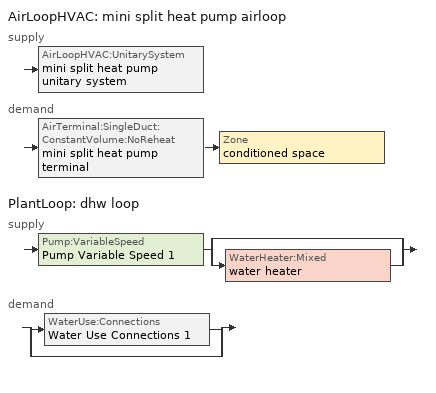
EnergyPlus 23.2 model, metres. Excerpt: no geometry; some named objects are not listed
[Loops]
AirLoopHVAC 'mini split heat pump airloop'
 supply: AirLoopHVAC:UnitarySystem 'mini split heat pump unitary system'
 demand: AirTerminal:SingleDuct:ConstantVolume:NoReheat 'mini split heat pump terminal' > Zone 'conditioned space'
PlantLoop 'dhw loop'
 supply: Pump:VariableSpeed 'Pump Variable Speed 1' > split
  | bypass
  | WaterHeater:Mixed 'water heater'
 demand: split
  | WaterUse:Connections 'Water Use Connections 1'
  | bypass
[ZoneControl:Thermostat]
conditioned space Thermostat: Zone or ZoneList=conditioned space; Control Type Schedule=conditioned space Thermostat Schedule; Control 1=conditioned space temperature setpoint; Temperature Difference Between Cutout And Setpoint {deltaC}=0
[ThermostatSetpoint:DualSetpoint]
conditioned space temperature setpoint: Heating Setpoint Temperature Schedule=heating setpoint; Cooling Setpoint Temperature Schedule=cooling setpoint
[AirTerminal:SingleDuct:ConstantVolume:NoReheat]
mini split heat pump terminal: Availability Schedule=Always On Discrete; Maximum Air Flow Rate {m3/s}=0.12129
[Zone equipment]
conditioned space: mini split heat pump terminal
[AirLoopHVAC]
mini split heat pump airloop: Design Supply Air Flow Rate {m3/s}=0.12129; Design Return Air Flow Fraction of Supply Air Flow=1
[Sizing:System]
mini split heat pump airloop: Type of Load to Size On=Sensible; Design Outdoor Air Flow Rate {m3/s}=Autosize; Central Heating Maximum System Air Flow Ratio=0.3; Preheat Design Temperature {C}=7; Preheat Design Humidity Ratio {kgWater/kgDryAir}=0.008; Precool Design Temperature {C}=12.8; Precool Design Humidity Ratio {kgWater/kgDryAir}=0.008; Central Cooling Design Supply Air Temperature {C}=12.8; Central Heating Design Supply Air Temperature {C}=16.7; Type of Zone Sum to Use=NonCoincident; 100% Outdoor Air in Cooling=Yes; 100% Outdoor Air in Heating=Yes; Central Cooling Design Supply Air Humidity Ratio {kgWater/kgDryAir}=0.0085; Central Heating Design Supply Air Humidity Ratio {kgWater/kgDryAir}=0.008; Cooling Supply Air Flow Rate Method=DesignDay; Cooling Supply Air Flow Rate {m3/s}=0; Cooling Supply Air Flow Rate Per Floor Area {m3/s-m2}=0.00996765; Cooling Fraction of Autosized Cooling Supply Air Flow Rate=1; Cooling Supply Air Flow Rate Per Unit Cooling Capacity {m3/s-W}=3.94755e-05; Heating Supply Air Flow Rate Method=DesignDay; Heating Supply Air Flow Rate {m3/s}=0; Heating Supply Air Flow Rate Per Floor Area {m3/s-m2}=0.00996765; Heating Fraction of Autosized Heating Supply Air Flow Rate=1; Heating Fraction of Autosized Cooling Supply Air Flow Rate=1; Heating Supply Air Flow Rate Per Unit Heating Capacity {m3/s-W}=3.15882e-05; System Outdoor Air Method=ZoneSum; Zone Maximum Outdoor Air Fraction=1; Cooling Design Capacity Method=CoolingDesignCapacity; Cooling Design Capacity {W}=Autosize; Cooling Design Capacity Per Floor Area {W/m2}=234.7; Fraction of Autosized Cooling Design Capacity=1; Heating Design Capacity Method=HeatingDesignCapacity; Heating Design Capacity {W}=Autosize; Heating Design Capacity Per Floor Area {W/m2}=157; Fraction of Autosized Heating Design Capacity=1; Central Cooling Capacity Control Method=OnOff; Occupant Diversity=Autosize
[AvailabilityManager:Scheduled]
mini split heat pump airloop Availability Manager: Schedule=Always On Discrete
[AirLoopHVAC:UnitarySystem]
mini split heat pump unitary system: Control Type=Load; Controlling Zone or Thermostat Location=conditioned space; Dehumidification Control Type=None; Availability Schedule=Always On Discrete; Supply Fan=mini split heat pump supply fan; Fan Placement=BlowThrough; Supply Air Fan Operating Mode Schedule=mini split heat pump auto fan schedule; Heating Coil=mini split heat pump htg coil; DX Heating Coil Sizing Ratio=1; Cooling Coil=mini split heat pump clg coil; Use DOAS DX Cooling Coil=No; Minimum Supply Air Temperature {C}=2; Latent Load Control=SensibleOnlyLoadControl; Supplemental Heating Coil=mini split heat pump backup htg coil; Cooling Supply Air Flow Rate Method=SupplyAirFlowRate; Cooling Supply Air Flow Rate {m3/s}=0.12129; Heating Supply Air Flow Rate Method=SupplyAirFlowRate; Heating Supply Air Flow Rate {m3/s}=0.100053; No Load Supply Air Flow Rate Method=SupplyAirFlowRate; No Load Supply Air Flow Rate {m3/s}=0; Maximum Supply Air Temperature {C}=93.3333; Maximum Outdoor Dry-Bulb Temperature for Supplemental Heater Operation {C}=4.44444; Ancillary On-Cycle Electric Power {W}=0; Ancillary Off-Cycle Electric Power {W}=0; Design Specification Multispeed Object=Unitary System Performance Multispeed 1
[Fan:SystemModel]
mini split heat pump supply fan: Availability Schedule=Always On Discrete; Design Maximum Air Flow Rate {m3/s}=0.12129; Speed Control Method=Discrete; Electric Power Minimum Flow Rate Fraction=0.2; Design Pressure Rise {Pa}=286.049; Motor Efficiency=1; Motor In Air Stream Fraction=1; Design Electric Power Consumption {W}=Autosize; Design Power Sizing Method=TotalEfficiencyAndPressure; Electric Power Per Unit Flow Rate {W/(m3/s)}=840; Electric Power Per Unit Flow Rate Per Unit Pressure {W/((m3/s)-Pa)}=1.66667; Fan Total Efficiency=0.75; Motor Loss Radiative Fraction=0; Number of Speeds=4; Speed Flow Fraction 1=0.25884; Speed Electric Power Fraction 1=0.01734; Speed Flow Fraction 2=0.394; Speed Electric Power Fraction 2=0.06116; Speed Flow Fraction 3=0.84867; Speed Electric Power Fraction 3=0.61124; Speed Flow Fraction 4=1; Speed Electric Power Fraction 4=1
[Coil:Heating:DX:MultiSpeed]
mini split heat pump htg coil: Availability Schedule=Always On Discrete; Minimum Outdoor Dry-Bulb Temperature for Compressor Operation {C}=-28.8889; Crankcase Heater Capacity {W}=50; Maximum Outdoor Dry-Bulb Temperature for Crankcase Heater Operation {C}=10; Defrost Energy Input Ratio Function of Temperature Curve=Defrosteir; Maximum Outdoor Dry-Bulb Temperature for Defrost Operation {C}=4.44444; Defrost Strategy=ReverseCycle; Defrost Control=Timed; Defrost Time Period Fraction=0.058333; Resistive Defrost Heater Capacity {W}=AutoSize; Apply Part Load Fraction to Speeds Greater than 1=No; Fuel Type=Electricity; Region number for Calculating HSPF=4; Number of Speeds=2; Speed Gross Rated Heating Capacity 1 {W}=728.69; Speed Gross Rated Heating COP 1 {W/W}=5.05879; Speed Rated Air Flow Rate 1 {m3/s}=0.0391889; Speed Rated Supply Air Fan Power Per Volume Flow Rate 2017 1 {W/(m3/s)}=773.3; Speed Rated Supply Air Fan Power Per Volume Flow Rate 2023 1 {W/(m3/s)}=934.4; Speed Heating Capacity Function of Temperature Curve Name 1=Heat-CAP-fT1; Speed Heating Capacity Function of Flow Fraction Curve Name 1=Heat-CAP-fFF1; Speed Energy Input Ratio Function of Temperature Curve Name 1=Heat-EIR-fT1; Speed Energy Input Ratio Function of Flow Fraction Curve Name 1=Heat-EIR-fFF1; Speed Part Load Fraction Correlation Curve Name 1=Heat-PLF-fPLR1; Speed Rated Waste Heat Fraction of Power Input 1=0.2; Speed Waste Heat Function of Temperature Curve Name 1=ConstantBiquadratic 1; Speed Gross Rated Heating Capacity 2 {W}=2345.11; Speed Gross Rated Heating COP 2 {W/W}=4.69334; Speed Rated Air Flow Rate 2 {m3/s}=0.128491; Speed Rated Supply Air Fan Power Per Volume Flow Rate 2017 2 {W/(m3/s)}=773.3; Speed Rated Supply Air Fan Power Per Volume Flow Rate 2023 2 {W/(m3/s)}=934.4; Speed Heating Capacity Function of Temperature Curve Name 2=Heat-CAP-fT2; Speed Heating Capacity Function of Flow Fraction Curve Name 2=Heat-CAP-fFF2; Speed Energy Input Ratio Function of Temperature Curve Name 2=Heat-EIR-fT2; Speed Energy Input Ratio Function of Flow Fraction Curve Name 2=Heat-EIR-fFF2; Speed Part Load Fraction Correlation Curve Name 2=Heat-PLF-fPLR2; Speed Rated Waste Heat Fraction of Power Input 2=0.2; Speed Waste Heat Function of Temperature Curve Name 2=ConstantBiquadratic 1
[Coil:Cooling:DX:MultiSpeed]
mini split heat pump clg coil: Availability Schedule=Always On Discrete; Condenser Type=AirCooled; Minimum Outdoor Dry-Bulb Temperature for Compressor Operation {C}=-25; Apply Part Load Fraction to Speeds Greater than 1=No; Apply Latent Degradation to Speeds Greater than 1=No; Crankcase Heater Capacity {W}=50; Maximum Outdoor Dry-Bulb Temperature for Crankcase Heater Operation {C}=10; Basin Heater Capacity {W/K}=0; Basin Heater Setpoint Temperature {C}=2; Fuel Type=Electricity; Number of Speeds=2; Speed Gross Rated Total Cooling Capacity 1 {W}=919.457; Speed Gross Rated Sensible Heat Ratio 1=0.800754; Speed Gross Rated Cooling COP 1 {W/W}=6.13818; Speed Rated Air Flow Rate 1 {m3/s}=0.0492084; Speed Rated Evaporator Fan Power Per Volume Flow Rate 2017 1 {W/(m3/s)}=773.3; Speed Rated Evaporator Fan Power Per Volume Flow Rate 2023 1 {W/(m3/s)}=934.4; Speed Total Cooling Capacity Function of Temperature Curve Name 1=Cool-CAP-fT1; Speed Total Cooling Capacity Function of Flow Fraction Curve Name 1=Cool-CAP-fFF1; Speed Energy Input Ratio Function of Temperature Curve Name 1=Cool-EIR-fT1; Speed Energy Input Ratio Function of Flow Fraction Curve Name 1=Cool-EIR-fFF1; Speed Part Load Fraction Correlation Curve Name 1=Cool-PLF-fPLR1; Speed Nominal Time for Condensate Removal to Begin 1 {s}=1000; Speed Ratio of Initial Moisture Evaporation Rate and Steady State Latent Capacity 1=1.5; Speed Maximum Cycling Rate 1 {cycles/hr}=3; Speed Latent Capacity Time Constant 1 {s}=45; Speed Rated Waste Heat Fraction of Power Input 1=0.2; Speed Waste Heat Function of Temperature Curve Name 1=ConstantBiquadratic; Speed Evaporative Condenser Effectiveness 1=0.9; Speed Evaporative Condenser Air Flow Rate 1 {m3/s}=AutoSize; Speed Rated Evaporative Condenser Pump Power Consumption 1 {W}=AutoSize; Speed Gross Rated Total Cooling Capacity 2 {W}=2371.33; Speed Gross Rated Sensible Heat Ratio 2=0.729645; Speed Gross Rated Cooling COP 2 {W/W}=5.49049; Speed Rated Air Flow Rate 2 {m3/s}=0.124893; Speed Rated Evaporator Fan Power Per Volume Flow Rate 2017 2 {W/(m3/s)}=773.3; Speed Rated Evaporator Fan Power Per Volume Flow Rate 2023 2 {W/(m3/s)}=934.4; Speed Total Cooling Capacity Function of Temperature Curve Name 2=Cool-CAP-fT2; Speed Total Cooling Capacity Function of Flow Fraction Curve Name 2=Cool-CAP-fFF2; Speed Energy Input Ratio Function of Temperature Curve Name 2=Cool-EIR-fT2; Speed Energy Input Ratio Function of Flow Fraction Curve Name 2=Cool-EIR-fFF2; Speed Part Load Fraction Correlation Curve Name 2=Cool-PLF-fPLR2; Speed Nominal Time for Condensate Removal to Begin 2 {s}=1000; Speed Ratio of Initial Moisture Evaporation Rate and Steady State Latent Capacity 2=1.5; Speed Maximum Cycling Rate 2 {cycles/hr}=3; Speed Latent Capacity Time Constant 2 {s}=45; Speed Rated Waste Heat Fraction of Power Input 2=0.2; Speed Waste Heat Function of Temperature Curve Name 2=ConstantBiquadratic; Speed Evaporative Condenser Effectiveness 2=0.9; Speed Evaporative Condenser Air Flow Rate 2 {m3/s}=AutoSize; Speed Rated Evaporative Condenser Pump Power Consumption 2 {W}=AutoSize
[Coil:Heating:Electric]
mini split heat pump backup htg coil: Availability Schedule=Always On Discrete; Efficiency=1; Nominal Capacity {W}=2946.54
[UnitarySystemPerformance:Multispeed]
Unitary System Performance Multispeed 1: Number of Speeds for Heating=2; Number of Speeds for Cooling=2; Single Mode Operation=No; No Load Supply Air Flow Rate Ratio=1; Heating Speed Supply Air Flow Ratio 1=0.31378; Cooling Speed Supply Air Flow Ratio 1=0.394004; Heating Speed Supply Air Flow Ratio 2=1.02881; Cooling Speed Supply Air Flow Ratio 2=1
[PlantLoop]
dhw loop: Fluid Type=Water; Plant Equipment Operation Scheme=dhw loop Operation Schemes; Maximum Loop Temperature {C}=100; Minimum Loop Temperature {C}=0; Maximum Loop Flow Rate {m3/s}=0.01; Minimum Loop Flow Rate {m3/s}=0; Plant Loop Volume {m3}=0.003; Load Distribution Scheme=Optimal; Plant Loop Demand Calculation Scheme=SingleSetpoint; Common Pipe Simulation=None
[Sizing:Plant]
dhw loop: Loop Type=Heating; Design Loop Exit Temperature {C}=52.6667; Loop Design Temperature Difference {deltaC}=5.55556; Sizing Option=NonCoincident; Zone Timesteps in Averaging Window=1; Coincident Sizing Factor Mode=None
[Pump:VariableSpeed]
Pump Variable Speed 1: Design Maximum Flow Rate {m3/s}=0.01; Design Pump Head {Pa}=1; Design Power Consumption {W}=0; Motor Efficiency=1; Fraction of Motor Inefficiencies to Fluid Stream=0; Coefficient 1 of the Part Load Performance Curve=0; Coefficient 2 of the Part Load Performance Curve=1; Coefficient 3 of the Part Load Performance Curve=0; Coefficient 4 of the Part Load Performance Curve=0; Design Minimum Flow Rate {m3/s}=0; Pump Control Type=Intermittent; Skin Loss Radiative Fraction=0.5; Design Power Sizing Method=PowerPerFlowPerPressure; Design Electric Power per Unit Flow Rate {W/(m3/s)}=348701.1; Design Shaft Power per Unit Flow Rate per Unit Head {W/((m3/s)-Pa)}=1.28205; Design Minimum Flow Rate Fraction=0
[WaterHeater:Mixed]
water heater: Tank Volume {m3}=0.102206; Setpoint Temperature Schedule=water heater setpoint; Deadband Temperature Difference {deltaC}=2; Maximum Temperature Limit {C}=99; Heater Control Type=Cycle; Heater Maximum Capacity {W}=3499.85; Heater Minimum Capacity {W}=0; Heater Ignition Minimum Flow Rate {m3/s}=0; Heater Ignition Delay {s}=0; Heater Fuel Type=Electricity; Heater Thermal Efficiency=1; Off Cycle Parasitic Fuel Consumption Rate {W}=0; Off Cycle Parasitic Fuel Type=Electricity; Off Cycle Parasitic Heat Fraction to Tank=0; On Cycle Parasitic Fuel Consumption Rate {W}=0; On Cycle Parasitic Fuel Type=Electricity; On Cycle Parasitic Heat Fraction to Tank=0; Ambient Temperature Indicator=Zone; Ambient Temperature Zone=conditioned space; Off Cycle Loss Coefficient to Ambient Temperature {W/K}=1.16351; Off Cycle Loss Fraction to Zone=1; On Cycle Loss Coefficient to Ambient Temperature {W/K}=1.16351; On Cycle Loss Fraction to Zone=1; Use Side Effectiveness=1; Source Side Effectiveness=1; Use Side Design Flow Rate {m3/s}=Autosize; Source Side Design Flow Rate {m3/s}=Autosize; Indirect Water Heating Recovery Time {hr}=1.5; Source Side Flow Control Mode=IndirectHeatPrimarySetpoint
[WaterHeater:Sizing]
water heater: Design Mode=PeakDraw; Time Storage Can Meet Peak Draw {hr}=0.538503; Time for Tank Recovery {hr}=0; Nominal Tank Volume for Autosizing Plant Connections {m3}=1
[SetpointManager:Scheduled]
Setpoint Manager Scheduled 1: Control Variable=Temperature; Schedule=dhw temp
[WaterUse:Connections]
Water Use Connections 1: Drain Water Heat Exchanger Type=None; Drain Water Heat Exchanger Destination=Plant; Water Use Equipment Name 1=dhw fixtures; Water Use Equipment Name 2=dhw distribution waste; Water Use Equipment Name 3=clothes washer; Water Use Equipment Name 4=dishwasher
[WaterUse:Equipment]
Name | Peak Flow Rate {m3/s} | Flow Rate Fraction Schedule | Target Temperature Schedule
dhw fixtures | 1.2728e-05 | hot_water_fixtures | mixed water temperature schedule
dhw distribution waste | 4.54612e-06 | hot_water_fixtures | mixed water temperature schedule
clothes washer | 9.83362e-06 | hot_water_clothes_washer
dishwasher | 5.59425e-06 | hot_water_dishwasher
[PlantEquipmentOperationSchemes]
dhw loop Operation Schemes: Control Scheme Object Type 1=PlantEquipmentOperation:HeatingLoad; Control Scheme Name 1=dhw loop Heating Operation Scheme; Control Scheme Schedule Name 1=Always On Discrete
[PlantEquipmentOperation:HeatingLoad]
dhw loop Heating Operation Scheme: Load Range Lower Limit 1 {W}=0; Load Range Upper Limit 1 {W}=1000000000; Range Equipment List Name 1=dhw loop Heating Equipment List
[PlantEquipmentList]
dhw loop Heating Equipment List: WaterHeater:Mixed, water heater
[EnergyManagementSystem:GlobalVariable]
mini_split_heat_pump_airloop_Fan_RTF
[EnergyManagementSystem:InternalVariable]
mini_split_heat_pump_airloop_max_sup_fan_mfr: Internal Data Index Key=mini split heat pump supply fan; Internal Data Type=Fan Maximum Mass Flow Rate
[EnergyManagementSystem:Sensor]
Name | Output:Variable or Output:Meter | Output:Variable or Output:Meter Index Key
clg_load_cond | Cooling:EnergyTransfer:Zone:CONDITIONED SPACE
clg_sp_s | Schedule Value | cooling setpoint
clothes_dryer_exhaust_0_sch_s | Schedule Value | clothes_dryer
cool_season | Schedule Value | cooling season schedule
htg_load_cond | Heating:EnergyTransfer:Zone:CONDITIONED SPACE
htg_sp_s | Schedule Value | heating setpoint
mech_vent_bath_fan_0_sch_s | Schedule Value | mech vent bath fan 0 schedule
mech_vent_range_fan_0_sch_s | Schedule Value | mech vent range fan 0 schedule
mini_split_heat_pump_airloop_Fan_RTF_s | Fan Runtime Fraction Speed 1 | mini split heat pump supply fan
mini_split_heat_pump_airloop_Fan_RTF_s_1 | Fan Runtime Fraction Speed 2 | mini split heat pump supply fan
mini_split_heat_pump_airloop_Fan_RTF_s_2 | Fan Runtime Fraction Speed 3 | mini split heat pump supply fan
mini_split_heat_pump_airloop_Fan_RTF_s_3 | Fan Runtime Fraction Speed 4 | mini split heat pump supply fan
mini_split_heat_pump_backup_htg_coil_s | Heating Coil Heating Energy | mini split heat pump backup htg coil
mini_split_heat_pump_clg_coil_s | Cooling Coil Total Cooling Energy | mini split heat pump clg coil
mini_split_heat_pump_htg_coil_s | Heating Coil Heating Energy | mini split heat pump htg coil
mini_split_heat_pump_supply_fan_s | Fan Electricity Energy | mini split heat pump supply fan
natural_vent_s | Schedule Value | natural vent schedule
out_pb_s | Site Outdoor Air Barometric Pressure
out_wt_s | Site Outdoor Air Humidity Ratio
site_vw_s | Site Wind Speed
tin_s | Zone Mean Air Temperature | conditioned space
tout_s | Zone Outdoor Air Drybulb Temperature | conditioned space
water_heater_energy | Water Heater Electricity Rate | water heater
water_heater_off_cycle_parasitic | Water Heater Off Cycle Parasitic Electricity Rate | water heater
water_heater_on_cycle_parasitic | Water Heater On Cycle Parasitic Electricity Rate | water heater
win_s | Zone Air Humidity Ratio | conditioned space
zone_clg_unmet_s | Zone Cooling Setpoint Not Met Time | conditioned space
zone_htg_unmet_s | Zone Heating Setpoint Not Met Time | conditioned space
[EnergyManagementSystem:Actuator]
Name | Actuated Component Unique | Actuated Component Type | Actuated Component Control Type
infil_flow_act | infil flow | Zone Infiltration | Air Exchange Flow Rate
mech_vent_house_fan_cfis_act | mech vent house fan cfis | ElectricEquipment | Electricity Rate
mech_vent_house_fan_latent_load_equip_act | mech vent house fan latent load equip | OtherEquipment | Power Level
mech_vent_house_fan_sensible_load_equip_act | mech vent house fan sensible load equip | OtherEquipment | Power Level
natural_vent_flow_act | natural vent flow | Zone Infiltration | Air Exchange Flow Rate
water_heater_ec_adj_act | water heater energy adjustment1 | OtherEquipment | Power Level
whole_house_fan_act | whole house fan | ElectricEquipment | Electricity Rate
whole_house_fan_flow_act | whole house fan flow | Zone Infiltration | Air Exchange Flow Rate
[EnergyManagementSystem:Program]
infil_program: Set p_m = 0.14; Set p_s = 0.22; Set s_m = 270; Set s_s = 370; Set z_m = 9.99744; Set z_s = 2.4384; Set f_t = (((s_m/z_m)^p_m)*((z_s/s_s)^p_s)); Set Tdiff = tin_s-tout_s; Set dT = @Abs Tdiff; Set c = 0.0331; Set Cs = 0.0568; Set Cw = 0.1629; Set n = 0.65; Set sft = (f_t*0.5); Set temp1 = ((c*Cw)*((sft*site_vw_s)^(2*n)))^2; Set Qinf = (((c*Cs*(dT^n))^2)+temp1)^0.5; Set Qinf = (@Max Qinf 0); Set mech_vent_house_fan_sensible_load_equip_act = 0.0; Set mech_vent_house_fan_latent_load_equip_act = 0.0; Set OASupInPb = out_pb_s; Set OASupInTemp = tout_s; Set OASupInW = out_wt_s; Set OASupRho = (@RhoAirFnPbTdbW OASupInPb OASupInTemp OASupInW); Set OASupCp = (@CpAirFnW OASupInW); Set OASupInEnth = (@HFnTdbW OASupInTemp OASupInW); Set ZoneTemp = tin_s; Set ZoneW = win_s; Set ZoneCp = (@CpAirFnW ZoneW); Set ZoneAirEnth = (@HFnTdbW ZoneTemp ZoneW); Set mech_vent_house_fan_cfis_act = 0.0; Set QWHV_cfis_sup = 0.0; Set QWHV_cfis_suppl_sup = 0.0; Set QWHV_cfis_suppl_exh = 0.0; Set Qrange = 0; Set Qrange = Qrange + 0.04719 * mech_vent_range_fan_0_sch_s; Set Qbath = 0; Set Qbath = Qbath + 0.0236 * mech_vent_bath_fan_0_sch_s; Set Qdryer = 0; Set Qdryer = Qdryer + 0.25139 * clothes_dryer_exhaust_0_sch_s; Set QWHV_sup = 0.0; Set QWHV_exh = 0.0; Set Qexhaust = Qrange + Qbath + Qdryer + QWHV_exh + QWHV_cfis_suppl_exh; Set Qsupply = QWHV_sup + QWHV_cfis_sup + QWHV_cfis_suppl_sup; Set Qfan = (@Max Qexhaust Qsupply); If Qfan > 0; Set Qavg = ((Qexhaust + Qsupply) / 2.0); If ((@Abs (Qexhaust - Qavg)) / Qavg) <= 0.1; Set phi = 1; Else; Set phi = (Qinf / (Qinf + Qfan)); EndIf; Set Qinf_adj = phi * Qinf; Else; Set Qinf_adj = Qinf; EndIf; Set infil_flow_act = Qinf_adj; Set Qload = Qfan; Set Effectiveness_Sens = 0.0; Set Effectiveness_Lat = 0.0; Set Fan_MFR = Qload * OASupRho; Set ZoneInEnth = OASupInEnth; Set ZoneInTemp = OASupInTemp; Set FanTotalToCond = Fan_MFR * (ZoneInEnth - ZoneAirEnth); Set FanSensToCond = Fan_MFR * ZoneCp * (ZoneInTemp - ZoneTemp); Set FanLatToCond = FanTotalToCond - FanSensToCond; Set mech_vent_house_fan_sensible_load_equip_act = mech_vent_house_fan_sensible_load_equip_act + FanSensToCond; Set mech_vent_house_fan_latent_load_equip_act = mech_vent_house_fan_latent_load_equip_act + FanLatToCond
mini_split_heat_pump_supply_fan_disaggregate_program: Set mini_split_heat_pump_supply_fan_clg = 0; Set mini_split_heat_pump_supply_fan_primary_htg = 0; Set mini_split_heat_pump_supply_fan_backup_htg = 0; If mini_split_heat_pump_clg_coil_s > 0; Set mini_split_heat_pump_supply_fan_clg = mini_split_heat_pump_supply_fan_s; ElseIf mini_split_heat_pump_htg_coil_s > 0 && (mini_split_heat_pump_backup_htg_coil_s > 0); Set mini_split_heat_pump_supply_fan_primary_htg = mini_split_heat_pump_supply_fan_s * mini_split_heat_pump_htg_coil_s / (mini_split_heat_pump_htg_coil_s + mini_split_heat_pump_backup_htg_coil_s); Set mini_split_heat_pump_supply_fan_backup_htg = mini_split_heat_pump_supply_fan_s * mini_split_heat_pump_backup_htg_coil_s / (mini_split_heat_pump_htg_coil_s + mini_split_heat_pump_backup_htg_coil_s); ElseIf mini_split_heat_pump_htg_coil_s > 0; Set mini_split_heat_pump_supply_fan_primary_htg = mini_split_heat_pump_supply_fan_s; Else; Set mini_split_heat_pump_supply_fan_backup_htg = mini_split_heat_pump_supply_fan_s; EndIf
natural_vent_program: Set Tin = tin_s; Set Tout = tout_s; Set Wout = out_wt_s; Set Pbar = out_pb_s; Set Phiout = (@RhFnTdbWPb Tout Wout Pbar); Set MaxHR = 0.0115; Set MaxRH = 0.7; Set Tnvsp = (htg_sp_s + clg_sp_s) / 2; Set NVavail = natural_vent_s; Set ClgSsnAvail = cool_season; Set natural_vent_flow_act = 0; Set whole_house_fan_flow_act = 0; Set whole_house_fan_act = 0; If ((Wout < MaxHR) && (Phiout < MaxRH) && (Tin > Tout) && (Tin > Tnvsp) && (ClgSsnAvail > 0)); Set WHF_Flow = 0; Set Adj = (Tin-Tnvsp)/(Tin-Tout); Set Adj = (@Min Adj 1); Set Adj = (@Max Adj 0); If (WHF_Flow > 0); Set whole_house_fan_flow_act = WHF_Flow*Adj; Set WHF_W = 0; Set whole_house_fan_act = WHF_W*Adj; ElseIf (NVavail > 0); Set NVArea = 1172.696493312; Set Cs = 8.968567957270247e-05; Set Cw = 6.158219665777789e-05; Set Tdiff = Tin-Tout; Set dT = (@Abs Tdiff); Set Vwind = site_vw_s; Set SGNV = NVArea*Adj*((((Cs*dT)+(Cw*(Vwind^2)))^0.5)/1000); Set MaxNV = 1.0747816439808002; Set natural_vent_flow_act = (@Min SGNV MaxNV); EndIf; EndIf
total_loads_program: Set loads_htg_tot = 0; Set loads_clg_tot = 0; If htg_load_cond > 0; Set loads_htg_tot = loads_htg_tot + (htg_load_cond - clg_load_cond) * 1.0; EndIf; If clg_load_cond > 0; Set loads_clg_tot = loads_clg_tot + (clg_load_cond - htg_load_cond) * 1.0; EndIf
unmet_hours_program: Set htg_unmet_hours = 0; Set clg_unmet_hours = 0; If ((DayOfYear >= 1) && (DayOfYear <= 365)); If zone_htg_unmet_s > htg_unmet_hours; Set htg_unmet_hours = zone_htg_unmet_s; EndIf; EndIf; If ((DayOfYear >= 1) && (DayOfYear <= 365)); If zone_clg_unmet_s > clg_unmet_hours; Set clg_unmet_hours = zone_clg_unmet_s; EndIf; EndIf
water_heater_EC_adj: Set dhw_e_cons = water_heater_energy + water_heater_on_cycle_parasitic + water_heater_off_cycle_parasitic; Set water_heater_ec_adj_act = 0.0 * dhw_e_cons / 1
[EnergyManagementSystem:ProgramCallingManager]
infil_program calling manager: BeginZoneTimestepAfterInitHeatBalance; infil_program
mini split heat pump supply fan disaggregate program calling manager: EndOfSystemTimestepBeforeHVACReporting; mini_split_heat_pump_supply_fan_disaggregate_program
natural_vent_program calling manager: BeginZoneTimestepAfterInitHeatBalance; natural_vent_program
total_loads_program calling manager: EndOfZoneTimestepAfterZoneReporting; total_loads_program
unmet_hours_program calling manager: EndOfZoneTimestepBeforeZoneReporting; unmet_hours_program
water heater EC_adj ProgramManager: EndOfSystemTimestepBeforeHVACReporting; water_heater_EC_adj
[EnergyManagementSystem:OutputVariable]
Name | EMS Variable | Type of Data in Variable | Update Frequency | EMS Program or Subroutine | Units
infil_flow_act_timeseries_outvar | infil_flow_act | Averaged | ZoneTimestep | infil_program | m^/s
mini split heat pump supply fan disaggregate clg | mini_split_heat_pump_supply_fan_clg | Summed | SystemTimestep | mini_split_heat_pump_supply_fan_disaggregate_program | J
mini split heat pump supply fan disaggregate htg backup | mini_split_heat_pump_supply_fan_backup_htg | Summed | SystemTimestep | mini_split_heat_pump_supply_fan_disaggregate_program | J
mini split heat pump supply fan disaggregate htg primary | mini_split_heat_pump_supply_fan_primary_htg | Summed | SystemTimestep | mini_split_heat_pump_supply_fan_disaggregate_program | J
natural_vent_flow_act_timeseries_outvar | natural_vent_flow_act | Averaged | ZoneTimestep | natural_vent_program | m^/s
Qfan_timeseries_outvar | Qfan | Averaged | ZoneTimestep | infil_program | m^/s
whole_house_fan_flow_act_timeseries_outvar | whole_house_fan_flow_act | Averaged | ZoneTimestep | natural_vent_program | m^/s
loads_htg_tot_peakload_outvar; loads_htg_tot_annual_outvar; loads_htg_tot_timeseries_outvar | loads_htg_tot | Summed | ZoneTimestep | total_loads_program | J
loads_clg_tot_peakload_outvar; loads_clg_tot_annual_outvar; loads_clg_tot_timeseries_outvar | loads_clg_tot | Summed | ZoneTimestep | total_loads_program | J
htg_unmet_hours_annual_outvar; htg_unmet_hours_timeseries_outvar | htg_unmet_hours | Summed | ZoneTimestep | unmet_hours_program | hr
clg_unmet_hours_annual_outvar; clg_unmet_hours_timeseries_outvar | clg_unmet_hours | Summed | ZoneTimestep | unmet_hours_program | hr
[Schedule:Day:Interval]
mech vent bath fan 0 schedule allday1: No, 23:00, 0, 24:00, 1
mech vent bath fan 0 schedule default day; mech vent range fan 0 schedule default day; heating setpoint default day; cooling setpoint default day; cooling season schedule allday1; cooling season schedule allday10; cooling season schedule default day; natural vent schedule default day: No, 24:00, 0
mech vent range fan 0 schedule allday1: No, 17:00, 0, 18:00, 1, 24:00, 0
heating setpoint allday1; cooling setpoint allday1: No, 24:00, 21.1111
cooling season schedule allday6; natural vent schedule avail day: No, 24:00, 1
[Schedule:Week:Daily]
mech vent bath fan 0 schedule Week Rule - Jan1-Dec31: mech vent bath fan 0 schedule allday1, mech vent bath fan 0 schedule allday1, mech vent bath fan 0 schedule allday1, mech vent bath fan 0 schedule allday1, mech vent bath fan 0 schedule allday1, mech vent bath fan 0 schedule allday1, mech vent bath fan 0 schedule allday1, mech vent bath fan 0 schedule default day, mech vent bath fan 0 schedule default day, mech vent bath fan 0 schedule default day, mech vent bath fan 0 schedule default day, mech vent bath fan 0 schedule default day
mech vent range fan 0 schedule Week Rule - Jan1-Dec31: mech vent range fan 0 schedule allday1, mech vent range fan 0 schedule allday1, mech vent range fan 0 schedule allday1, mech vent range fan 0 schedule allday1, mech vent range fan 0 schedule allday1, mech vent range fan 0 schedule allday1, mech vent range fan 0 schedule allday1, mech vent range fan 0 schedule default day, mech vent range fan 0 schedule default day, mech vent range fan 0 schedule default day, mech vent range fan 0 schedule default day, mech vent range fan 0 schedule default day
heating setpoint Week Rule - Jan1-Dec31: heating setpoint allday1, heating setpoint allday1, heating setpoint allday1, heating setpoint allday1, heating setpoint allday1, heating setpoint allday1, heating setpoint allday1, heating setpoint default day, heating setpoint default day, heating setpoint default day, heating setpoint default day, heating setpoint default day
cooling setpoint Week Rule - Jan1-Dec31: cooling setpoint allday1, cooling setpoint allday1, cooling setpoint allday1, cooling setpoint allday1, cooling setpoint allday1, cooling setpoint allday1, cooling setpoint allday1, cooling setpoint default day, cooling setpoint default day, cooling setpoint default day, cooling setpoint default day, cooling setpoint default day
cooling season schedule Week Rule - Jan1-May26: cooling season schedule allday1, cooling season schedule allday1, cooling season schedule allday1, cooling season schedule allday1, cooling season schedule allday1, cooling season schedule allday1, cooling season schedule allday1, cooling season schedule default day, cooling season schedule default day, cooling season schedule default day, cooling season schedule default day, cooling season schedule default day
cooling season schedule Week Rule - May27-Jun2: cooling season schedule allday1, cooling season schedule allday1, cooling season schedule allday1, cooling season schedule allday1, cooling season schedule allday1, cooling season schedule allday6, cooling season schedule allday6, cooling season schedule default day, cooling season schedule default day, cooling season schedule default day, cooling season schedule default day, cooling season schedule default day
cooling season schedule Week Rule - Jun3-Sep29: cooling season schedule allday6, cooling season schedule allday6, cooling season schedule allday6, cooling season schedule allday6, cooling season schedule allday6, cooling season schedule allday6, cooling season schedule allday6, cooling season schedule default day, cooling season schedule default day, cooling season schedule default day, cooling season schedule default day, cooling season schedule default day
cooling season schedule Week Rule - Sep30-Oct6: cooling season schedule allday6, cooling season schedule allday10, cooling season schedule allday10, cooling season schedule allday10, cooling season schedule allday10, cooling season schedule allday10, cooling season schedule allday10, cooling season schedule default day, cooling season schedule default day, cooling season schedule default day, cooling season schedule default day, cooling season schedule default day
cooling season schedule Week Rule - Oct7-Dec31: cooling season schedule allday10, cooling season schedule allday10, cooling season schedule allday10, cooling season schedule allday10, cooling season schedule allday10, cooling season schedule allday10, cooling season schedule allday10, cooling season schedule default day, cooling season schedule default day, cooling season schedule default day, cooling season schedule default day, cooling season schedule default day
natural vent schedule Week Rule - Jan1-Jan6: natural vent schedule avail day, natural vent schedule avail day, natural vent schedule default day, natural vent schedule avail day, natural vent schedule default day, natural vent schedule avail day, natural vent schedule default day, natural vent schedule default day, natural vent schedule default day, natural vent schedule default day, natural vent schedule default day, natural vent schedule default day
natural vent schedule Week Rule - Jan7-Dec31: natural vent schedule default day, natural vent schedule avail day, natural vent schedule default day, natural vent schedule avail day, natural vent schedule default day, natural vent schedule avail day, natural vent schedule default day, natural vent schedule default day, natural vent schedule default day, natural vent schedule default day, natural vent schedule default day, natural vent schedule default day
[Schedule:Year]
mech vent bath fan 0 schedule: mech vent bath fan 0 schedule Week Rule - Jan1-Dec31, 1, 1, 12, 31
mech vent range fan 0 schedule: mech vent range fan 0 schedule Week Rule - Jan1-Dec31, 1, 1, 12, 31
heating setpoint: heating setpoint Week Rule - Jan1-Dec31, 1, 1, 12, 31
cooling setpoint: cooling setpoint Week Rule - Jan1-Dec31, 1, 1, 12, 31
cooling season schedule: cooling season schedule Week Rule - Jan1-May26, 1, 1, 5, 26, cooling season schedule Week Rule - May27-Jun2, 5, 27, 6, 2, cooling season schedule Week Rule - Jun3-Sep29, 6, 3, 9, 29, cooling season schedule Week Rule - Sep30-Oct6, 9, 30, 10, 6, cooling season schedule Week Rule - Oct7-Dec31, 10, 7, 12, 31
natural vent schedule: natural vent schedule Week Rule - Jan1-Jan6, 1, 1, 1, 6, natural vent schedule Week Rule - Jan7-Dec31, 1, 7, 12, 31
[Schedule:File] File=in.schedules.csv; Rows to Skip at Top=1; Number of Hours of Data=8760; Column Separator=Comma; Interpolate to Timestep=No; Minutes per Item=60; Adjust Schedule for Daylight Savings=Yes
Name | Column Number
clothes_dryer | 7
dishwasher | 5
hot_water_fixtures | 13
hot_water_clothes_washer | 12
hot_water_dishwasher | 11
[Schedule:Constant]
Name | Hourly Value
Always On Discrete | 1
dhw temp; water heater setpoint | 52.6667
mini split heat pump auto fan schedule | 0
mixed water temperature schedule | 40.5556
[Schedule:Compact]
conditioned space Thermostat Schedule: Through: 12/31, For: AllDays, Until: 24:00, 4
[Curve:Biquadratic] Coefficient2 x=0; Coefficient3 x**2=0; Coefficient4 y=0; Coefficient5 y**2=0; Coefficient6 x*y=0; Minimum Value of x {BasedOnField A2}=-100; Maximum Value of x {BasedOnField A2}=100; Minimum Value of y {BasedOnField A3}=-100; Maximum Value of y {BasedOnField A3}=100
Name | Coefficient1 Constant
Defrosteir | 0.1528
ConstantBiquadratic 1; ConstantBiquadratic | 1
[Table:Lookup]
Heat-CAP-fT1: Heat-CAP-fT1 Independent Variable List, None, 1, 0, Dimensionless, 1.37458, 1.36458, 1.3549, 1.34552, 1.3364, 1.32754, 1.31891, 1.31048, 1.30225, 1.29418, 1.28626, 1.27847, 1.27079, 1.2632, 1.25569, 1.24823, 1.24081, 1.23339, 1.22596, 1.2185, 1.21097, 1.20334, 1.19558, 1.18766, 1.17952, 1.17112, 1.1624, 1.15386, 1.1449, 1.13544, 1.12539, 1.11462, 1.10298, 1.09027, 1.07625, 1.06059, 1.04288, 1.02252, 1.00536, 0.985884, 1.16436, 1.16333, 1.16226, 1.16115, 1.15998, 1.15875, 1.15746, 1.15611, 1.15469, 1.15319, 1.15161, 1.14994, 1.14818, 1.14631, 1.14433, 1.14222, 1.13997, 1.13758, 1.13501, 1.13226, 1.1293, 1.12612, 1.12267, 1.11893, 1.11487, 1.11042, 1.10555, 1.10052, 1.095, 1.08889, 1.0821, 1.07451, 1.06597, 1.0563, 1.04524, 1.03248, 1.01759, 1, 0.984838, 0.96733, 0.954131, 0.962086, 0.969628, 0.976776, 0.983546, 0.989954, 0.996014, 1.00174, 1.00713, 1.0122, 1.01697, 1.02142, 1.02557, 1.02942, 1.03296, 1.03621, 1.03914, 1.04176, 1.04406, 1.04602, 1.04764, 1.04889, 1.04976, 1.05021, 1.05021, 1.04972, 1.0487, 1.04719, 1.04509, 1.04233, 1.0388, 1.0344, 1.02897, 1.02233, 1.01423, 1.00437, 0.992311, 0.977482, 0.964319, 0.948776
Heat-EIR-fT1: Heat-EIR-fT1 Independent Variable List, None, 1, 0, Dimensionless, 3.95718, 3.87144, 3.78571, 3.69998, 3.61425, 3.52853, 3.44281, 3.3571, 3.27139, 3.18569, 3.1, 3.01432, 2.92865, 2.84299, 2.75734, 2.67171, 2.58609, 2.5005, 2.41493, 2.32939, 2.24388, 2.15842, 2.073, 1.98764, 1.90236, 1.81716, 1.73208, 1.65232, 1.57271, 1.4933, 1.41416, 1.33535, 1.257, 1.17926, 1.10235, 1.0266, 0.952469, 0.88061, 0.82958, 0.780575, 4.51795, 4.42112, 4.32428, 4.22745, 4.13061, 4.03378, 3.93694, 3.8401, 3.74327, 3.64643, 3.5496, 3.45276, 3.35593, 3.25909, 3.16226, 3.06542, 2.96858, 2.87175, 2.77491, 2.67808, 2.58124, 2.48441, 2.38757, 2.29074, 2.1939, 2.09707, 2.00023, 1.9093, 1.81837, 1.72744, 1.63651, 1.54558, 1.45465, 1.36372, 1.27279, 1.18186, 1.09093, 1, 0.932983, 0.865966, 5.14019, 5.03125, 4.9223, 4.81335, 4.7044, 4.59545, 4.48649, 4.37754, 4.26857, 4.15961, 4.05064, 3.94167, 3.83268, 3.7237, 3.6147, 3.50569, 3.39667, 3.28764, 3.17859, 3.06952, 2.96042, 2.8513, 2.74213, 2.63292, 2.52364, 2.4143, 2.30485, 2.20198, 2.09896, 1.99576, 1.89232, 1.78857, 1.68439, 1.57962, 1.47403, 1.36727, 1.25884, 1.14801, 1.06422, 0.978147
Heat-CAP-fT2: Heat-CAP-fT2 Independent Variable List, None, 1, 0, Dimensionless, 0.572079, 0.572617, 0.574314, 0.577102, 0.580939, 0.585811, 0.591723, 0.598699, 0.606786, 0.616051, 0.626581, 0.638492, 0.651928, 0.667068, 0.684134, 0.703403, 0.723211, 0.745467, 0.770578, 0.799049, 0.831526, 0.868835, 0.912058, 0.962634, 1.02252, 1.06974, 1.1236, 0.484587, 0.491571, 0.499001, 0.506918, 0.515374, 0.524426, 0.534137, 0.544584, 0.555853, 0.568044, 0.581278, 0.595692, 0.611452, 0.628755, 0.647842, 0.669001, 0.690431, 0.71422, 0.740779, 0.770624, 0.804403, 0.84295, 0.887351, 0.939047, 1, 1.04792, 1.10245, 0.397094, 0.410526, 0.423687, 0.436735, 0.449809, 0.46304, 0.476551, 0.490468, 0.504919, 0.520038, 0.535974, 0.552891, 0.570975, 0.590443, 0.61155, 0.634599, 0.657651, 0.682972, 0.710981, 0.742199, 0.777281, 0.817065, 0.862643, 0.915461, 0.977482, 1.0261, 1.08131
Heat-EIR-fT2: Heat-EIR-fT2 Independent Variable List, None, 1, 0, Dimensionless, 2.86976, 2.78244, 2.69514, 2.60784, 2.52057, 2.43331, 2.34607, 2.25887, 2.1717, 2.08457, 1.9975, 1.9105, 1.82358, 1.73677, 1.6501, 1.56362, 1.48488, 1.40641, 1.32831, 1.25071, 1.17378, 1.09782, 1.02321, 0.950538, 0.88061, 0.835289, 0.792009, 3.27644, 3.17839, 3.08034, 2.98229, 2.88424, 2.78619, 2.68814, 2.59009, 2.49204, 2.39399, 2.29594, 2.19789, 2.09984, 2.00179, 1.90374, 1.80569, 1.71617, 1.62665, 1.53713, 1.44761, 1.35809, 1.26856, 1.17904, 1.08952, 1, 0.939326, 0.878651, 3.72769, 3.61805, 3.50841, 3.39876, 3.28911, 3.17944, 3.06976, 2.96006, 2.85034, 2.74059, 2.6308, 2.52096, 2.41105, 2.30106, 2.19095, 2.08069, 1.97983, 1.87872, 1.77729, 1.67539, 1.57284, 1.46937, 1.36453, 1.25772, 1.14801, 1.07139, 0.992476
Cool-CAP-fT1: Cool-CAP-fT1 Independent Variable List, None, 1, 0, Dimensionless, 1.1888, 1.12833, 1.08449, 1.05128, 1.02762, 1.00821, 0.991995, 0.982348, 1.30663, 1.21416, 1.14858, 1.09965, 1.06517, 1.0371, 1.0138, 1, 1.80723, 1.67967, 1.5901, 1.52372, 1.47716, 1.43939, 1.40813, 1.38965
Cool-EIR-fT1: Cool-EIR-fT1 Independent Variable List, None, 1, 0, Dimensionless, 0.362292, 0.468115, 0.572049, 0.673209, 0.762365, 0.850279, 0.937298, 0.996522, 0.435771, 0.525123, 0.614474, 0.703826, 0.784198, 0.864571, 0.944943, 1, 0.19574, 0.244516, 0.306503, 0.372946, 0.433874, 0.495033, 0.556119, 0.597866
Cool-CAP-fT2: Cool-CAP-fT2 Independent Variable List, None, 1, 0, Dimensionless, 1.00586, 0.998027, 0.992637, 0.98881, 0.986451, 0.984605, 0.983141, 0.982348, 1.10556, 1.07455, 1.05176, 1.03431, 1.02272, 1.01301, 1.00475, 1, 1.52913, 1.48651, 1.45602, 1.43317, 1.41826, 1.40593, 1.39556, 1.38965
Cool-EIR-fT2: Cool-EIR-fT2 Independent Variable List, None, 1, 0, Dimensionless, 0.398929, 0.504031, 0.607198, 0.707306, 0.787951, 0.867335, 0.945774, 0.996522, 0.479838, 0.566384, 0.652929, 0.739475, 0.810812, 0.88215, 0.953487, 1, 0.215535, 0.263197, 0.324998, 0.391836, 0.448136, 0.504678, 0.561148, 0.597866
[Table:IndependentVariableList]
Heat-CAP-fT1 Independent Variable List: dry_bulb_temp_in, dry_bulb_temp_out 4
Heat-EIR-fT1 Independent Variable List: dry_bulb_temp_in 1, dry_bulb_temp_out 5
Heat-CAP-fT2 Independent Variable List: dry_bulb_temp_in 2, dry_bulb_temp_out 6
Heat-EIR-fT2 Independent Variable List: dry_bulb_temp_in 3, dry_bulb_temp_out 7
Cool-CAP-fT1 Independent Variable List: wet_bulb_temp_in, dry_bulb_temp_out
Cool-EIR-fT1 Independent Variable List: wet_bulb_temp_in 1, dry_bulb_temp_out 1
Cool-CAP-fT2 Independent Variable List: wet_bulb_temp_in 2, dry_bulb_temp_out 2
Cool-EIR-fT2 Independent Variable List: wet_bulb_temp_in 3, dry_bulb_temp_out 3
[Table:IndependentVariable]
dry_bulb_temp_in; dry_bulb_temp_in 1; dry_bulb_temp_in 2; dry_bulb_temp_in 3: Linear, Constant, -100, 100, Dimensionless, 15.5556, 21.1111, 26.6667
dry_bulb_temp_out 4; dry_bulb_temp_out 5: Linear, Constant, -100, 100, Dimensionless, -28, -27.7738, -27.5374, -27.2903, -27.0315, -26.7603, -26.4758, -26.1769, -25.8626, -25.5316, -25.1825, -24.8138, -24.4238, -24.0107, -23.5723, -23.1061, -22.6096, -22.0796, -21.5126, -20.9045, -20.2509, -19.5463, -18.7846, -17.9584, -17.0593, -16.0772, -15, -13.889, -12.6669, -11.3161, -9.81528, -8.13781, -6.25063, -4.11178, -1.66732, 1.15328, 4.44407, 8.33333, 11.6851, 15.5556
dry_bulb_temp_out 6; dry_bulb_temp_out 7: Linear, Constant, -100, 100, Dimensionless, -28, -27.5076, -26.9839, -26.4258, -25.8297, -25.1916, -24.507, -23.7706, -22.9762, -22.1168, -21.1839, -20.1678, -19.0568, -17.837, -16.4916, -15, -13.4893, -11.8124, -9.94006, -7.8362, -5.45497, -2.73766, 0.392275, 4.03656, 8.33333, 11.7112, 15.5556
wet_bulb_temp_in; wet_bulb_temp_in 1; wet_bulb_temp_in 2; wet_bulb_temp_in 3: Linear, Constant, -100, 100, Dimensionless, 10, 19.4444, 26.6667
dry_bulb_temp_out; dry_bulb_temp_out 1: Linear, Constant, -100, 100, Dimensionless, 12.7778, 19.4793, 24.2319, 27.7778, 30.277, 32.3115, 34, 35
dry_bulb_temp_out 2; dry_bulb_temp_out 3: Linear, Constant, -100, 100, Dimensionless, 12.7778, 19.3058, 24.1033, 27.7778, 30.2168, 32.2614, 34, 35
[Curve:Quadratic] Coefficient3 x**2=0; Minimum Value of x {BasedOnField A2}=0
Name | Coefficient1 Constant | Coefficient2 x | Maximum Value of x {BasedOnField A2} | Minimum Curve Output {BasedOnField A3} | Maximum Curve Output {BasedOnField A3}
Heat-CAP-fFF1; Heat-EIR-fFF1; Heat-CAP-fFF2; Heat-EIR-fFF2; Cool-CAP-fFF1; Cool-EIR-fFF1; Cool-CAP-fFF2; Cool-EIR-fFF2 | 1 | 0 | 2 | 0 | 2
Heat-PLF-fPLR1; Heat-PLF-fPLR2; Cool-PLF-fPLR1; Cool-PLF-fPLR2 | 0.75 | 0.25 | 1 | 0.7 | 1
